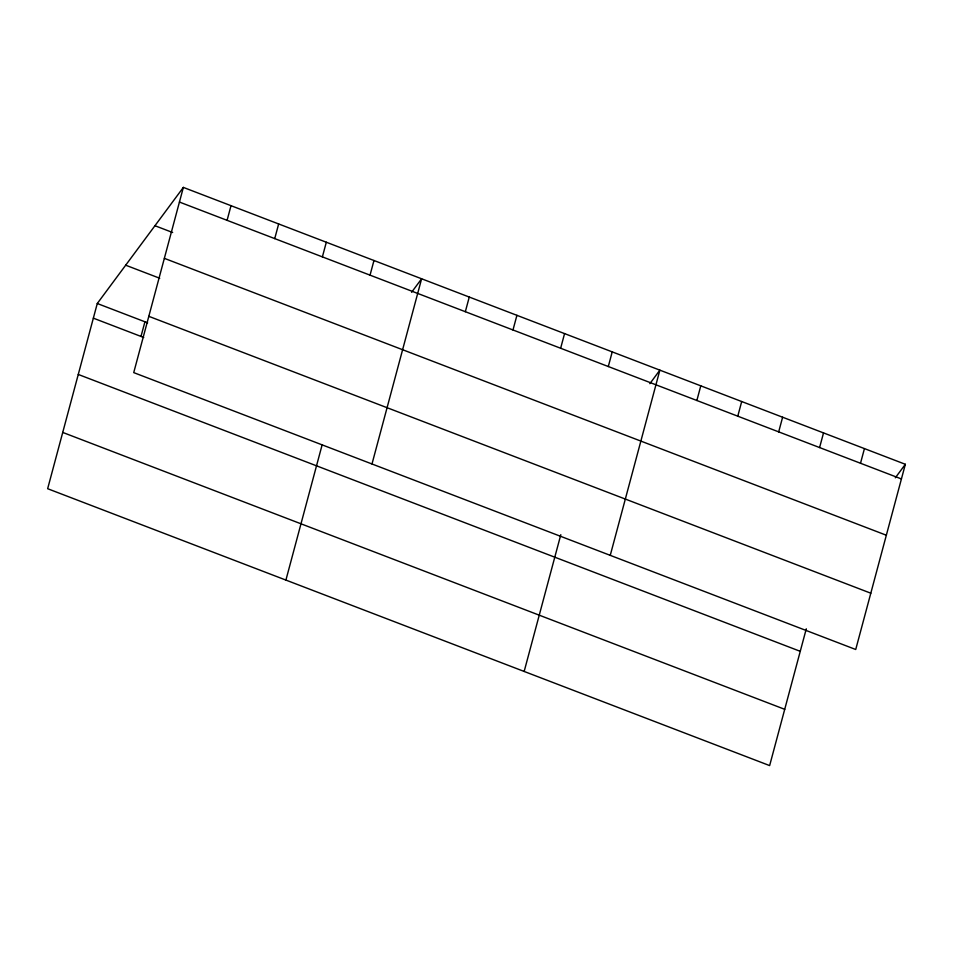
<?xml version="1.0" encoding="UTF-8"?>
<svg xmlns="http://www.w3.org/2000/svg" width="953" height="953" viewBox="0 0 953 953"><rect width="100%" height="100%" fill="white"/><g stroke="black" fill="none" stroke-linecap="round" stroke-linejoin="round"><path stroke-width="1.43" d="M183.357 187.407L133.73 372.611L855.723 649.493L905.35 464.29L183.357 187.407L97.277 303.507L47.65 488.71L769.643 765.593L806.286 628.813M140.996 336.433L144.927 321.78M227.088 220.334L231.007 205.681M274.738 238.607L278.657 223.955M322.388 256.881L326.319 242.229M285.912 580.079L322.174 444.706M370.038 275.155L373.969 260.503M371.992 463.98L421.619 278.776L411.589 292.297M465.338 311.702L469.269 297.05M512.988 329.976L516.919 315.324M560.638 348.262L564.569 333.598M524.162 671.448L560.817 534.681M608.3 366.536L612.219 351.871M610.254 555.349L659.869 370.145L649.851 383.678M696.857 400.498L700.789 385.834M737.777 416.187L741.696 401.535M778.684 431.876L782.616 417.223M819.592 447.565L823.523 432.912M860.511 463.253L864.442 448.601M895.32 477.81L905.35 464.29M179.438 202.06L901.419 478.942M154.946 225.718L172.648 232.508M164.357 258.346L886.338 535.229M125.677 265.196L159.723 278.252M148.811 316.325L870.804 593.207M97.277 303.507L147.644 322.829M93.346 318.159L143.724 337.481M78.265 374.446L800.258 651.328M62.731 432.424L784.724 709.318"/></g></svg>
